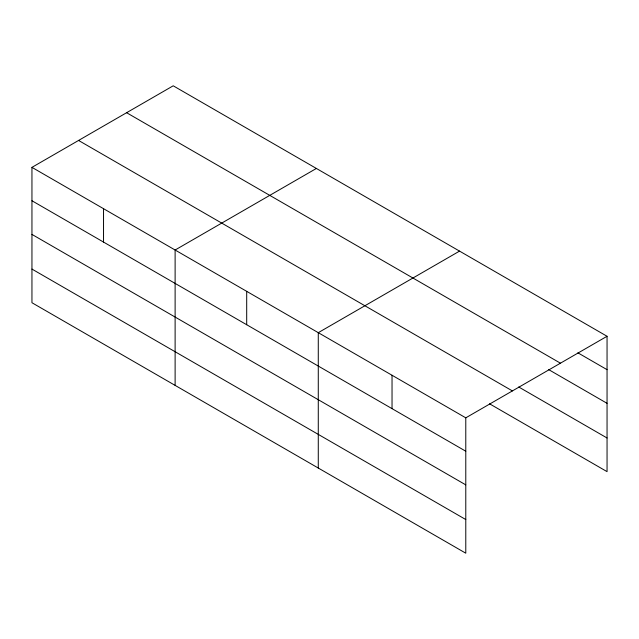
<?xml version="1.0" encoding="UTF-8"?>
<svg xmlns="http://www.w3.org/2000/svg" width="639" height="639" viewBox="0 0 639 639"><rect width="100%" height="100%" fill="white"/><g stroke="black" fill="none" stroke-linecap="round" stroke-linejoin="round"><path stroke-width="0.96" d="M31.95 167.362L465.783 417.834L465.783 553.198L31.95 302.726L31.95 167.362L173.217 85.802L607.05 336.274L607.05 471.638L489.562 403.808M316.385 168.456L175.118 250.017L175.118 385.381M459.545 251.111L318.278 332.671L318.278 468.036M465.783 417.834L607.05 336.274M577.896 352.824L607.05 369.661M126.602 112.712L560.435 363.184M548.733 369.646L607.05 403.313M518.716 386.986L607.05 437.987M78.565 140.444L512.398 390.916M31.95 200.75L465.783 451.222M31.95 234.401L465.783 484.873M31.95 269.075L465.783 519.547M392.034 375.253L392.034 408.64M246.694 291.344L246.694 324.732M103.534 208.689L103.534 242.077"/></g></svg>
